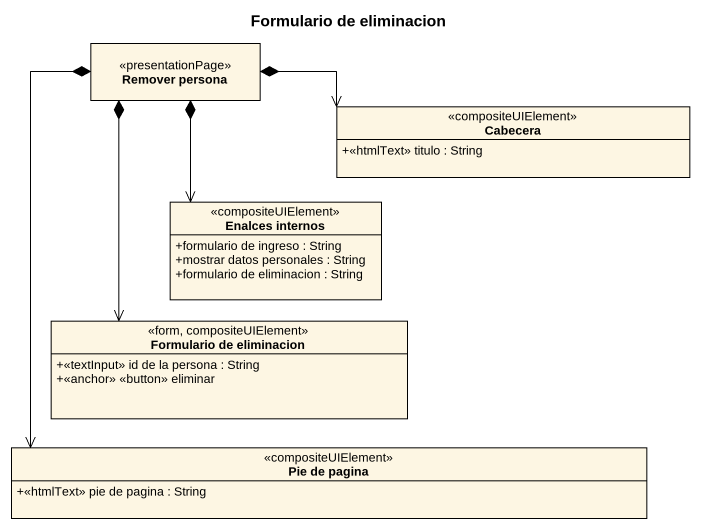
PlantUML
@startuml
title Formulario de eliminacion
hide circle
hide empty members
skinparam classAttributeIconSize 0
class "Remover persona" as Remover_persona <<presentationPage>>
class Cabecera <<compositeUIElement>> {
  +<<htmlText>> titulo : String
}
class "Enalces internos" as Enalces_internos <<compositeUIElement>> {
  +formulario de ingreso : String
  +mostrar datos personales : String
  +formulario de eliminacion : String
}
class "Formulario de eliminacion" as Formulario_de_eliminacion <<form, compositeUIElement>> {
  +<<textInput>> id de la persona : String
  +<<anchor>> <<button>> eliminar
}
class "Pie de pagina" as Pie_de_pagina <<compositeUIElement>> {
  +<<htmlText>> pie de pagina : String
}
Remover_persona *-right-> Cabecera
Remover_persona *--> Enalces_internos
Remover_persona *--> Formulario_de_eliminacion
Remover_persona *--> Pie_de_pagina
@enduml
